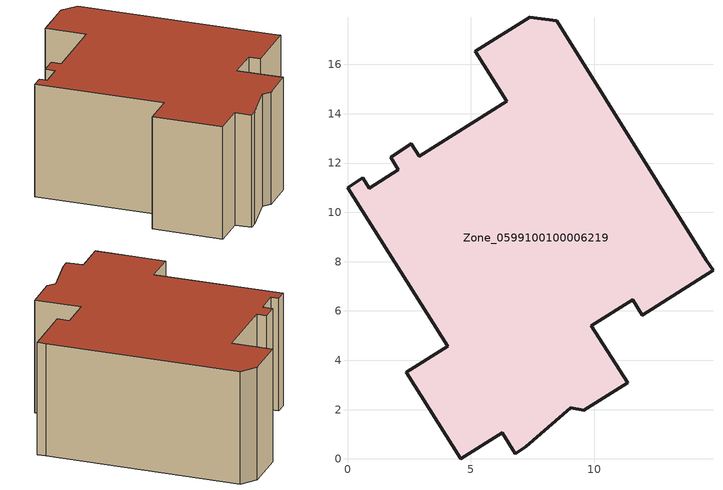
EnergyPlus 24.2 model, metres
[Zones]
Zone_0599100100006219
 floor ground (C_G): 8.49,17.77 14.55,8.06 14.82,7.64 11.96,5.84 11.58,6.45 9.89,5.4 11.36,3.09 9.59,1.98 9.05,2.08 7.24,0.49 6.81,0.22 6.28,1.07 4.59,0 2.37,3.51 4.06,4.57 0,11 0.63,11.39 0.88,10.99 2.07,11.73 1.75,12.24 2.59,12.78 2.91,12.27 6.47,14.51 5.19,16.54 7.38,17.92 z0
 wall outside (C_F): 5.19,16.54 6.47,14.51 2.91,12.27 2.59,12.78 1.75,12.24 2.07,11.73 0.88,10.99 0.63,11.39 0,11 4.06,4.57 2.37,3.51 4.59,0 6.28,1.07 6.81,0.22 7.24,0.49 9.05,2.08 9.59,1.98 11.36,3.09 9.89,5.4 11.58,6.45 11.96,5.84 14.82,7.64 14.55,8.06 8.49,17.77 7.38,17.92 5.19,16.54 z0:6.85
 roof outside (C_R): 0,11 4.06,4.57 2.37,3.51 4.59,0 6.28,1.07 6.81,0.22 7.24,0.49 9.05,2.08 9.59,1.98 11.36,3.09 9.89,5.4 11.58,6.45 11.96,5.84 14.82,7.64 14.55,8.06 8.49,17.77 7.38,17.92 5.19,16.54 6.47,14.51 2.91,12.27 2.59,12.78 1.75,12.24 2.07,11.73 0.88,10.99 0.63,11.39 z6.85
[BUILDING]
Pand.0599100100006219: North Axis=0; Terrain=City; Loads Convergence Tolerance Value=0.04; Temperature Convergence Tolerance Value=0.4; Solar Distribution=FullExterior; Maximum Number of Warmup Days=25; Minimum Number of Warmup Days=1
[Site:Location]
Rotterdam.The.Hague.AP_ZH_NLD Design_Conditions: Latitude=51.96; Longitude=4.45; Time Zone=1; Elevation=-4.5
[SITE:GROUNDTEMPERATURE:BUILDINGSURFACE]
18, 18, 18, 18, 18, 18, 18, 18, 18, 18, 18, 18
[MATERIAL] Thermal Absorptance=0.9; Solar Absorptance=0.7; Visible Absorptance=0.7
Name | Roughness | Thickness | Conductivity | Density | Specific Heat
G.D.2006-2014 | MediumSmooth | 0.15 | 0.06 | 540 | 1210
F.D.2006-2014 | Rough | 0.3 | 0.12 | 1920 | 840
R.D.2006-2014 | MediumRough | 0.2 | 0.08 | 1500 | 1000
[CONSTRUCTION]
C_G: G.D.2006-2014
C_F: F.D.2006-2014
C_R: R.D.2006-2014
[ZONE]
Zone_0599100100006219: Type=1; Multiplier=1; Ceiling Height=Autocalculate; Volume=Autocalculate; Floor Area=autocalculate; Part of Total Floor Area=Yes
[ZONEINFILTRATION:DESIGNFLOWRATE]
Infil_Zone_0599100100006219: Zone or ZoneList or Space or SpaceList=Zone_0599100100006219; Schedule=AlwaysOn; Design Flow Rate Calculation Method=Flow/Area; Flow Rate per Floor Area=0.0021; Constant Term Coefficient=1; Temperature Term Coefficient=0; Velocity Term Coefficient=0; Velocity Squared Term Coefficient=0
[HVACTEMPLATE:ZONE:IDEALLOADSAIRSYSTEM]
Zone_0599100100006219: Maximum Heating Supply Air Temperature=50; Minimum Cooling Supply Air Temperature=13; Maximum Heating Supply Air Humidity Ratio=0.0156; Minimum Cooling Supply Air Humidity Ratio=0.0077; Heating Limit=NoLimit; Cooling Limit=NoLimit; Dehumidification Control Type=ConstantSensibleHeatRatio; Cooling Sensible Heat Ratio=0.7; Dehumidification Setpoint=60; Humidification Control Type=None; Humidification Setpoint=30; Outdoor Air Method=None; Outdoor Air Flow Rate per Person=0.00944; Outdoor Air Flow Rate per Zone Floor Area=0; Outdoor Air Flow Rate per Zone=0; Demand Controlled Ventilation Type=None; Outdoor Air Economizer Type=NoEconomizer; Heat Recovery Type=None; Sensible Heat Recovery Effectiveness=0.7; Latent Heat Recovery Effectiveness=0.65
[ZONECONTROL:THERMOSTAT]
ThermostatControl_Zone_0599100100006219: Zone or ZoneList=Zone_0599100100006219; Control Type Schedule=DualSetpointControlType; Control 1=Thermostat_Zone_0599100100006219; Temperature Difference Between Cutout And Setpoint=0
[THERMOSTATSETPOINT:DUALSETPOINT]
Thermostat_Zone_0599100100006219: Heating Setpoint Temperature Schedule=HeatingSetpoint_Zone_0599100100006219; Cooling Setpoint Temperature Schedule=CoolingSetpoint_Zone_0599100100006219
[SCHEDULE:COMPACT]
HeatingSetpoint_Zone_0599100100006219: Through: 12/31, For: AllDays, Until: 24:00, 21
CoolingSetpoint_Zone_0599100100006219: Through: 12/31, For: AllDays, Until: 24:00, 24
DualSetpointControlType: Through: 12/31, For: AllDays, Until: 24:00, 4
AlwaysOn: Through: 12/31, For: AllDays, Until: 24:00, 1
